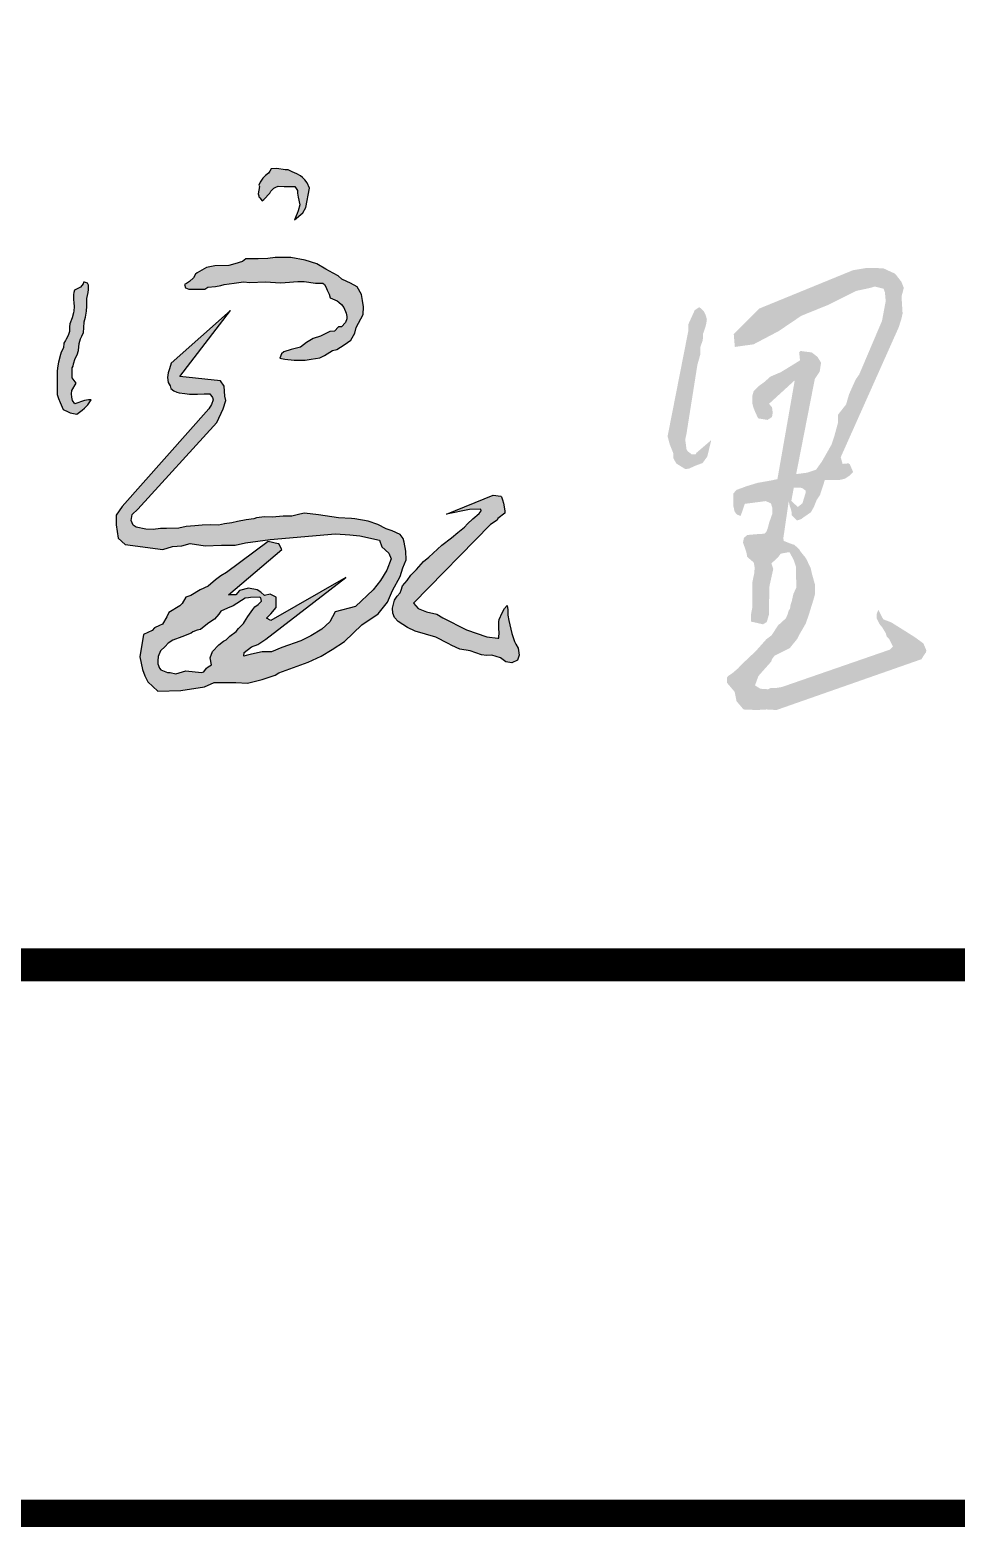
# Model space of a CAD drawing. Header units: millimetres. Extents: x 12489 to 89920, y 4630 to 4927.
# Drawn here: x 12680.99 to 12689.43, y 4629.58 to 4643.23 of the extents above; entities that cross this region are included whole.
import ezdxf

# ---------------------------------------------------------------- set-up
doc = ezdxf.new("R2010")
doc.units = ezdxf.units.MM

# ---------------------------------------------------------------- blocks, each defined once
blk = doc.blocks.new('钻孔柱状图路桥昇龙制图梁世成校核莫家里.dwg1', base_point=(25, 236))
h = blk.add_hatch(color=256)
h.paths.add_polyline_path([(194.03, 12.174), (194.011, 12.188), (193.976, 12.207), (193.935, 12.226), (193.897, 12.242), (193.87, 12.242), (193.796, 12.256), (193.742, 12.253), (193.731, 12.231), (193.718, 12.212), (193.69, 12.193), (193.666, 12.166), (193.644, 12.131), (193.632, 12.104), (193.636, 12.09), (193.623, 12.025), (193.631, 12.006), (193.631, 11.998), (193.639, 11.987), (193.661, 11.96), (193.675, 11.974), (193.73, 12.031), (193.74, 12.05), (193.766, 12.076), (193.785, 12.086), (193.807, 12.094), (193.86, 12.092), (193.909, 12.092), (193.96, 12.092), (193.983, 12.056), (193.983, 12.029), (193.989, 11.996), (194.003, 11.923), (193.989, 11.868), (193.979, 11.847), (193.957, 11.787), (194.033, 11.851), (194.059, 11.9), (194.092, 12.076), (194.071, 12.125), (194.049, 12.152)])
h.paths.add_polyline_path([(194.242, 11.34), (194.159, 11.387), (194.052, 11.423), (193.921, 11.447), (193.854, 11.447), (193.778, 11.445), (193.714, 11.437), (193.625, 11.435), (193.513, 11.433), (193.482, 11.409), (193.411, 11.387), (193.356, 11.373), (193.23, 11.371), (193.154, 11.354), (193.07, 11.307), (193.053, 11.294), (193.036, 11.26), (192.998, 11.227), (192.972, 11.208), (192.954, 11.199), (192.961, 11.171), (192.994, 11.159), (193.137, 11.157), (193.166, 11.176), (193.235, 11.183), (193.285, 11.19), (193.316, 11.199), (193.406, 11.211), (193.49, 11.223), (193.547, 11.218), (193.692, 11.223), (193.828, 11.214), (193.871, 11.218), (193.985, 11.228), (194.045, 11.228), (194.147, 11.211), (194.214, 11.211), (194.228, 11.199), (194.24, 11.178), (194.254, 11.149), (194.271, 11.111), (194.28, 11.078), (194.343, 11.052), (194.361, 11.04), (194.385, 11.019), (194.404, 10.99), (194.426, 10.94), (194.433, 10.907), (194.433, 10.888), (194.421, 10.854), (194.383, 10.814), (194.357, 10.814), (194.321, 10.776), (194.278, 10.771), (194.192, 10.728), (194.126, 10.707), (194.064, 10.671), (194.011, 10.63), (193.926, 10.609), (193.858, 10.585), (193.836, 10.567), (193.823, 10.528), (193.868, 10.521), (193.954, 10.511), (194.052, 10.511), (194.107, 10.521), (194.185, 10.531), (194.23, 10.552), (194.302, 10.6), (194.342, 10.607), (194.409, 10.65), (194.469, 10.692), (194.504, 10.757), (194.519, 10.809), (194.581, 10.926), (194.583, 10.997), (194.576, 11.054), (194.566, 11.109), (194.528, 11.18), (194.466, 11.211), (194.433, 11.228), (194.388, 11.249), (194.354, 11.278), (194.307, 11.304)])
h.paths.add_polyline_path([(192.036, 10.805), (192.038, 10.861), (192.051, 10.902), (192.061, 10.956), (192.064, 11.002), (192.064, 11.046), (192.064, 11.074), (192.074, 11.128), (192.079, 11.154), (192.077, 11.195), (192.069, 11.213), (192.059, 11.216), (192.041, 11.221), (192.033, 11.221), (192.028, 11.205), (192.003, 11.176), (191.951, 11.149), (191.943, 11.126), (191.94, 11.108), (191.94, 11.082), (191.94, 11.059), (191.943, 11.036), (191.948, 10.997), (191.943, 10.959), (191.94, 10.941), (191.928, 10.897), (191.909, 10.841), (191.904, 10.815), (191.904, 10.781), (191.904, 10.771), (191.892, 10.735), (191.876, 10.702), (191.868, 10.689), (191.853, 10.666), (191.85, 10.622), (191.83, 10.584), (191.822, 10.563), (191.804, 10.491), (191.796, 10.44), (191.794, 10.406), (191.791, 10.352), (191.791, 10.275), (191.791, 10.247), (191.794, 10.198), (191.804, 10.162), (191.82, 10.124), (191.848, 10.062), (191.894, 10.041), (191.912, 10.031), (191.971, 10.018), (192.02, 10.054), (192.043, 10.072), (192.072, 10.103), (192.101, 10.149), (192.077, 10.149), (192.043, 10.142), (191.953, 10.111), (191.933, 10.144), (191.925, 10.172), (191.922, 10.203), (191.925, 10.234), (191.966, 10.301), (191.93, 10.35), (191.93, 10.373), (191.93, 10.429), (191.93, 10.442), (191.938, 10.455), (191.94, 10.476), (191.958, 10.525), (191.976, 10.558), (191.987, 10.599), (191.992, 10.663), (192.005, 10.704), (192.018, 10.73), (192.033, 10.763)])
h.paths.add_polyline_path([(193.372, 10.964), (192.832, 10.483), (192.817, 10.433), (192.803, 10.396), (192.798, 10.353), (192.803, 10.306), (192.822, 10.277), (192.83, 10.253), (192.856, 10.232), (192.883, 10.218), (192.904, 10.213), (192.957, 10.208), (192.999, 10.2), (193.018, 10.2), (193.071, 10.2), (193.131, 10.203), (193.174, 10.203), (193.184, 10.203), (193.208, 10.171), (193.214, 10.15), (193.2, 10.105), (193.176, 10.068), (192.385, 9.177), (192.331, 9.097), (192.331, 9.01), (192.348, 8.889), (192.412, 8.829), (192.757, 8.784), (192.845, 8.813), (192.93, 8.818), (193.006, 8.841), (193.142, 8.818), (193.289, 8.824), (193.414, 8.824), (193.51, 8.847), (193.733, 8.875), (194.329, 8.929), (194.459, 8.92), (194.552, 8.909), (194.729, 8.871), (194.751, 8.808), (194.814, 8.752), (194.837, 8.7), (194.797, 8.598), (194.74, 8.502), (194.672, 8.416), (194.512, 8.266), (194.327, 8.216), (194.277, 8.126), (194.204, 8.059), (194.103, 7.997), (194.013, 7.953), (193.84, 7.891), (193.745, 7.852), (193.661, 7.852), (193.565, 7.83), (193.515, 7.818), (193.493, 7.813), (193.498, 7.846), (193.565, 7.897), (193.621, 7.919), (193.694, 7.969), (194.422, 8.529), (193.739, 8.137), (193.7, 8.16), (193.739, 8.199), (193.789, 8.255), (193.789, 8.328), (193.789, 8.35), (193.733, 8.378), (193.683, 8.367), (193.649, 8.395), (193.616, 8.417), (193.537, 8.434), (193.453, 8.412), (193.42, 8.372), (193.353, 8.372), (193.84, 8.786), (193.812, 8.837), (193.806, 8.837), (193.717, 8.859), (193.336, 8.574), (193.285, 8.546), (193.235, 8.507), (193.168, 8.451), (193.095, 8.417), (193.011, 8.367), (192.966, 8.35), (192.933, 8.294), (192.91, 8.272), (192.809, 8.21), (192.793, 8.171), (192.753, 8.104), (192.725, 8.093), (192.681, 8.07), (192.658, 8.048), (192.58, 8.009), (192.546, 7.807), (192.569, 7.69), (192.591, 7.634), (192.619, 7.578), (192.709, 7.494), (192.921, 7.499), (193.134, 7.533), (193.224, 7.572), (193.42, 7.572), (193.526, 7.567), (193.661, 7.6), (193.778, 7.639), (193.812, 7.662), (194.081, 7.757), (194.198, 7.813), (194.299, 7.874), (194.411, 7.947), (194.568, 8.098), (194.719, 8.199), (194.803, 8.305), (194.848, 8.412), (194.92, 8.54), (194.943, 8.619), (194.972, 8.692), (194.97, 8.771), (194.955, 8.852), (194.947, 8.884), (194.918, 8.921), (194.847, 8.956), (194.791, 8.973), (194.714, 9.013), (194.626, 9.044), (194.507, 9.065), (194.476, 9.067), (194.357, 9.075), (194.174, 9.1), (194.047, 9.117), (194.003, 9.107), (193.93, 9.09), (193.853, 9.088), (193.751, 9.081), (193.681, 9.082), (193.61, 9.075), (193.585, 9.063), (193.514, 9.054), (193.437, 9.04), (193.383, 9.027), (193.318, 9.019), (193.262, 9.007), (193.189, 9.011), (193.114, 9.007), (193.047, 9.002), (192.968, 8.994), (192.901, 8.979), (192.789, 8.977), (192.733, 8.975), (192.668, 8.967), (192.6, 8.969), (192.514, 8.988), (192.485, 9.007), (192.468, 9.048), (192.475, 9.104), (192.529, 9.152), (193.249, 9.942), (193.305, 10.067), (193.329, 10.144), (193.321, 10.182), (193.314, 10.275), (193.282, 10.322), (192.911, 10.361)])
h.paths.add_polyline_path([(193.506, 8.34), (193.535, 8.345), (193.554, 8.348), (193.638, 8.35), (193.648, 8.343), (193.655, 8.314), (193.624, 8.285), (193.595, 8.262), (193.576, 8.238), (193.53, 8.175), (193.499, 8.125), (193.49, 8.111), (193.446, 8.065), (193.423, 8.039), (193.365, 7.994), (193.334, 7.963), (193.31, 7.948), (193.267, 7.915), (193.255, 7.903), (193.219, 7.867), (193.207, 7.855), (193.188, 7.798), (193.198, 7.733), (193.169, 7.716), (193.154, 7.702), (193.128, 7.671), (193.109, 7.664), (192.965, 7.678), (192.874, 7.652), (192.822, 7.664), (192.798, 7.664), (192.736, 7.688), (192.726, 7.702), (192.709, 7.743), (192.709, 7.769), (192.714, 7.809), (192.733, 7.86), (192.776, 7.9), (192.805, 7.931), (192.846, 7.958), (192.929, 7.989), (193.013, 8.022), (193.028, 8.034), (193.068, 8.049), (193.099, 8.056), (193.164, 8.108), (193.174, 8.116), (193.226, 8.149), (193.265, 8.195), (193.284, 8.223), (193.344, 8.25), (193.396, 8.271)], flags=16)
h.paths.add_polyline_path([(195.743, 9.014), (195.802, 9.053), (195.809, 9.067), (195.873, 9.115), (195.873, 9.138), (195.859, 9.206), (195.852, 9.239), (195.842, 9.265), (195.837, 9.272), (195.765, 9.279), (195.341, 9.107), (195.551, 9.148), (195.653, 9.153), (195.658, 9.136), (195.639, 9.114), (195.582, 9.065), (195.531, 9.019), (195.504, 8.987), (195.445, 8.94), (195.387, 8.891), (195.299, 8.825), (195.181, 8.715), (195.132, 8.676), (195.069, 8.603), (195.017, 8.552), (194.981, 8.503), (194.939, 8.454), (194.927, 8.415), (194.919, 8.39), (194.89, 8.359), (194.866, 8.322), (194.849, 8.249), (194.851, 8.205), (194.868, 8.165), (194.9, 8.129), (194.986, 8.073), (195.054, 8.041), (195.245, 7.987), (195.355, 7.928), (195.389, 7.909), (195.463, 7.877), (195.556, 7.86), (195.661, 7.826), (195.707, 7.818), (195.754, 7.823), (195.832, 7.799), (195.856, 7.779), (195.881, 7.762), (195.937, 7.752), (195.989, 7.777), (196.003, 7.823), (195.993, 7.887), (195.974, 7.921), (195.962, 7.945), (195.935, 8.019), (195.918, 8.097), (195.908, 8.139), (195.9, 8.187), (195.9, 8.234), (195.893, 8.275), (195.869, 8.246), (195.849, 8.209), (195.82, 8.146), (195.817, 8.126), (195.817, 8.099), (195.817, 8.055), (195.82, 8.033), (195.817, 7.977), (195.808, 7.976), (195.708, 7.99), (195.523, 8.054), (195.309, 8.161), (195.252, 8.197), (195.16, 8.218), (195.082, 8.247), (195.039, 8.296)])
h.paths.add_polyline_path([(197.628, 10.47), (197.655, 10.565), (197.655, 10.632), (197.675, 10.687), (197.679, 10.718), (197.679, 10.75), (197.691, 10.785), (197.703, 10.821), (197.71, 10.852), (197.714, 10.884), (197.703, 10.923), (197.687, 10.955), (197.646, 10.994), (197.604, 10.967), (197.545, 10.837), (197.545, 10.778), (197.356, 9.817), (197.376, 9.742), (197.407, 9.664), (197.407, 9.62), (197.435, 9.569), (197.517, 9.518), (197.553, 9.522), (197.6, 9.545), (197.675, 9.573), (197.718, 9.632), (197.754, 9.782), (197.62, 9.667), (197.612, 9.652), (197.576, 9.652), (197.541, 9.679), (197.529, 9.695), (197.517, 9.786), (197.529, 9.845)])
h.paths.add_polyline_path([(198.575, 10.915), (198.822, 11.015), (198.876, 11.042), (199.076, 11.142), (199.203, 11.169), (199.244, 11.182), (199.324, 11.162), (199.337, 11.129), (199.344, 11.049), (199.31, 10.868), (199.103, 10.381), (199.07, 10.334), (199.01, 10.2), (198.983, 10.107), (198.909, 10.013), (198.909, 9.94), (198.876, 9.819), (198.849, 9.739), (198.762, 9.586), (198.709, 9.512), (198.628, 9.485), (198.528, 9.472), (198.698, 10.34), (198.742, 10.405), (198.755, 10.487), (198.722, 10.541), (198.669, 10.581), (198.568, 10.594), (198.555, 10.581), (198.561, 10.533), (198.562, 10.508), (198.475, 10.454), (198.388, 10.401), (198.294, 10.361), (198.241, 10.314), (198.187, 10.274), (198.14, 10.227), (198.127, 10.18), (198.127, 10.12), (198.14, 10.073), (198.154, 10.04), (198.181, 9.98), (198.267, 9.966), (198.308, 9.993), (198.314, 10.033), (198.308, 10.08), (198.281, 10.113), (198.515, 10.327), (198.357, 9.426), (198.294, 9.413), (198.175, 9.392), (198.077, 9.362), (197.984, 9.328), (197.954, 9.294), (197.954, 9.23), (197.954, 9.188), (197.967, 9.129), (197.988, 9.103), (198.022, 9.091), (198.06, 9.201), (198.251, 9.226), (198.298, 9.205), (198.311, 9.163), (198.311, 9.112), (198.281, 9.027), (198.268, 8.976), (198.256, 8.946), (198.239, 8.929), (198.184, 8.925), (198.175, 8.925), (198.082, 8.917), (198.052, 8.891), (198.043, 8.849), (198.073, 8.764), (198.082, 8.717), (198.141, 8.667), (198.15, 8.62), (198.145, 8.565), (198.128, 8.484), (198.128, 8.425), (198.128, 8.319), (198.128, 8.255), (198.116, 8.192), (198.116, 8.128), (198.226, 8.103), (198.26, 8.124), (198.281, 8.196), (198.281, 8.302), (198.285, 8.454), (198.319, 8.607), (198.302, 8.658), (198.362, 8.713), (198.387, 8.747), (198.459, 8.76), (198.468, 8.76), (198.506, 8.688), (198.527, 8.624), (198.527, 8.594), (198.527, 8.531), (198.531, 8.442), (198.502, 8.378), (198.489, 8.319), (198.476, 8.276), (198.472, 8.247), (198.459, 8.226), (198.451, 8.196), (198.434, 8.158), (198.379, 8.107), (198.366, 8.098), (198.336, 8.052), (198.302, 8.001), (198.256, 7.967), (198.162, 7.861), (198.014, 7.721), (198.001, 7.704), (197.946, 7.657), (197.908, 7.632), (197.899, 7.619), (197.899, 7.568), (197.967, 7.488), (197.984, 7.403), (198.048, 7.327), (198.167, 7.322), (198.26, 7.327), (198.349, 7.322), (199.67, 7.785), (199.696, 7.827), (199.71, 7.846), (199.715, 7.864), (199.688, 7.928), (199.614, 7.983), (199.492, 8.06), (199.394, 8.121), (199.322, 8.148), (199.277, 8.235), (199.261, 8.195), (199.261, 8.158), (199.288, 8.105), (199.314, 8.073), (199.344, 8.023), (199.354, 7.991), (199.375, 7.97), (199.41, 7.899), (199.381, 7.872), (198.399, 7.532), (198.34, 7.522), (198.293, 7.522), (198.274, 7.511), (198.2, 7.516), (198.153, 7.547), (198.184, 7.632), (198.3, 7.763), (198.308, 7.786), (198.331, 7.817), (198.47, 7.887), (198.539, 7.972), (198.562, 8.018), (198.616, 8.111), (198.647, 8.203), (198.685, 8.325), (198.7, 8.379), (198.7, 8.462), (198.685, 8.516), (198.67, 8.57), (198.661, 8.614), (198.621, 8.697), (198.612, 8.712), (198.572, 8.761), (198.553, 8.79), (198.509, 8.829), (198.489, 8.834), (198.415, 8.863), (198.411, 8.888), (198.46, 9.224), (198.47, 9.18), (198.479, 9.154), (198.487, 9.124), (198.487, 9.097), (198.535, 9.049), (198.575, 9.062), (198.592, 9.076), (198.662, 9.124), (198.689, 9.172), (198.715, 9.237), (198.745, 9.281), (198.789, 9.417), (198.916, 9.417), (198.973, 9.43), (199.012, 9.456), (199.047, 9.491), (199.017, 9.561), (199.004, 9.57), (198.951, 9.565), (198.934, 9.626), (199.463, 10.811), (199.485, 10.881), (199.498, 10.934), (199.49, 11.063), (199.49, 11.097), (199.509, 11.169), (199.487, 11.225), (199.441, 11.284), (199.428, 11.299), (199.4, 11.312), (199.326, 11.346), (199.279, 11.349), (199.158, 11.349), (199.045, 11.33), (198.192, 10.981), (197.959, 10.749), (197.969, 10.631), (198.14, 10.655), (198.368, 10.775)])
h.paths.add_polyline_path([(198.506, 9.347), (198.548, 9.35), (198.581, 9.346), (198.614, 9.322), (198.614, 9.301), (198.585, 9.206), (198.543, 9.172), (198.484, 9.228)], flags=16)
for points, const_width in [([(0, 0), (210, 0), (210, 297), (0, 297)], 0.25), ([(25, 5), (205, 5), (205, 292), (25, 292)], 0.3)]:
    blk.add_lwpolyline(points, close=True, dxfattribs=dict(const_width=const_width))
for points in [[(193.675, 11.976), (193.73, 12.033), (193.74, 12.052), (193.766, 12.078), (193.785, 12.087), (193.807, 12.095), (193.86, 12.093), (193.909, 12.093), (193.96, 12.093), (193.983, 12.058), (193.983, 12.031), (193.989, 11.997), (194.003, 11.925), (193.989, 11.87), (193.979, 11.848), (193.957, 11.788), (194.033, 11.853), (194.059, 11.901), (194.092, 12.078), (194.071, 12.127), (194.049, 12.154), (194.03, 12.176), (194.011, 12.189), (193.976, 12.208), (193.935, 12.227), (193.897, 12.244), (193.87, 12.244), (193.796, 12.257), (193.742, 12.255), (193.731, 12.233), (193.718, 12.214), (193.69, 12.195), (193.666, 12.168), (193.644, 12.132), (193.632, 12.106), (193.636, 12.092), (193.623, 12.027), (193.631, 12.008), (193.631, 12), (193.639, 11.989), (193.661, 11.962), (193.675, 11.976)], [(192.994, 11.159), (193.137, 11.157), (193.166, 11.176), (193.235, 11.183), (193.285, 11.19), (193.316, 11.199), (193.406, 11.211), (193.49, 11.223), (193.547, 11.218), (193.692, 11.223), (193.828, 11.214), (193.871, 11.218), (193.985, 11.228), (194.045, 11.228), (194.147, 11.211), (194.214, 11.211), (194.228, 11.199), (194.24, 11.178), (194.254, 11.149), (194.271, 11.111), (194.28, 11.078), (194.343, 11.052), (194.361, 11.04), (194.385, 11.019), (194.404, 10.99), (194.426, 10.94), (194.433, 10.907), (194.433, 10.888), (194.421, 10.854), (194.383, 10.814), (194.357, 10.814), (194.321, 10.776), (194.278, 10.771), (194.192, 10.728), (194.126, 10.707), (194.064, 10.671), (194.011, 10.63), (193.926, 10.609), (193.858, 10.585), (193.836, 10.567), (193.823, 10.528), (193.868, 10.521), (193.954, 10.511), (194.052, 10.511), (194.107, 10.521), (194.185, 10.531), (194.23, 10.552), (194.302, 10.6), (194.342, 10.607), (194.409, 10.65), (194.469, 10.692), (194.504, 10.757), (194.519, 10.809), (194.581, 10.926), (194.583, 10.997), (194.576, 11.054), (194.566, 11.109), (194.528, 11.18), (194.466, 11.211), (194.433, 11.228), (194.388, 11.249), (194.354, 11.278), (194.307, 11.304), (194.242, 11.34), (194.159, 11.387), (194.052, 11.423), (193.921, 11.447), (193.854, 11.447), (193.778, 11.445), (193.714, 11.437), (193.625, 11.435), (193.513, 11.433), (193.482, 11.409), (193.411, 11.387), (193.356, 11.373), (193.23, 11.371), (193.154, 11.354), (193.07, 11.307), (193.053, 11.294), (193.036, 11.26), (192.998, 11.227), (192.972, 11.208), (192.954, 11.199), (192.961, 11.171), (192.994, 11.159)], [(191.998, 11.173), (191.951, 11.149), (191.943, 11.126), (191.94, 11.108), (191.94, 11.082), (191.94, 11.059), (191.943, 11.036), (191.948, 10.997), (191.943, 10.959), (191.94, 10.941), (191.928, 10.897), (191.909, 10.841), (191.904, 10.815), (191.904, 10.781), (191.904, 10.771), (191.892, 10.735), (191.876, 10.702), (191.868, 10.689), (191.853, 10.666), (191.85, 10.622), (191.83, 10.584), (191.822, 10.563), (191.804, 10.491), (191.796, 10.44), (191.794, 10.406), (191.791, 10.352), (191.791, 10.275), (191.791, 10.247), (191.794, 10.198), (191.804, 10.162), (191.82, 10.124), (191.848, 10.062), (191.894, 10.041), (191.912, 10.031), (191.971, 10.018), (192.02, 10.054), (192.043, 10.072), (192.072, 10.103), (192.101, 10.149), (192.077, 10.149), (192.043, 10.142), (191.953, 10.111), (191.933, 10.144), (191.925, 10.172), (191.922, 10.203), (191.925, 10.234), (191.966, 10.301), (191.93, 10.35), (191.93, 10.373), (191.93, 10.429), (191.93, 10.442), (191.938, 10.455), (191.94, 10.476), (191.958, 10.525), (191.976, 10.558), (191.987, 10.599), (191.992, 10.663), (192.005, 10.704), (192.018, 10.73), (192.033, 10.763), (192.036, 10.805), (192.038, 10.861), (192.051, 10.902), (192.061, 10.956), (192.064, 11.002), (192.064, 11.046), (192.064, 11.074), (192.074, 11.128), (192.079, 11.154), (192.077, 11.195), (192.069, 11.213), (192.059, 11.216), (192.041, 11.221), (192.033, 11.221), (192.028, 11.205), (192.005, 11.177), (191.998, 11.173)], [(193.372, 10.964), (192.832, 10.483), (192.817, 10.433), (192.803, 10.396), (192.798, 10.353), (192.803, 10.306), (192.822, 10.277), (192.83, 10.253), (192.856, 10.232), (192.883, 10.218), (192.904, 10.213), (192.957, 10.208), (192.999, 10.2), (193.018, 10.2), (193.071, 10.2), (193.131, 10.203), (193.174, 10.203), (193.184, 10.203), (193.208, 10.171), (193.214, 10.15), (193.2, 10.105), (193.176, 10.068), (192.385, 9.177), (192.331, 9.097), (192.331, 9.01), (192.348, 8.889), (192.412, 8.829), (192.757, 8.784), (192.845, 8.813), (192.93, 8.818), (193.006, 8.841), (193.142, 8.818), (193.289, 8.824), (193.414, 8.824), (193.51, 8.847), (193.733, 8.875), (194.329, 8.929), (194.459, 8.92), (194.552, 8.909), (194.729, 8.871), (194.751, 8.808), (194.814, 8.752), (194.837, 8.7), (194.797, 8.598), (194.74, 8.502), (194.672, 8.416), (194.512, 8.266), (194.327, 8.216), (194.277, 8.126), (194.204, 8.059), (194.103, 7.997), (194.013, 7.953), (193.84, 7.891), (193.745, 7.852), (193.661, 7.852), (193.565, 7.83), (193.515, 7.818), (193.493, 7.813), (193.498, 7.846), (193.565, 7.897), (193.621, 7.919), (193.694, 7.969), (194.422, 8.529), (193.739, 8.137), (193.7, 8.16), (193.739, 8.199), (193.789, 8.255), (193.789, 8.328), (193.789, 8.35), (193.733, 8.378), (193.683, 8.367), (193.649, 8.395), (193.616, 8.417), (193.537, 8.434), (193.453, 8.412), (193.42, 8.372), (193.353, 8.372), (193.84, 8.786), (193.812, 8.837), (193.806, 8.837), (193.717, 8.859), (193.336, 8.574), (193.285, 8.546), (193.235, 8.507), (193.168, 8.451), (193.095, 8.417), (193.011, 8.367), (192.966, 8.35), (192.933, 8.294), (192.91, 8.272), (192.809, 8.21), (192.793, 8.171), (192.753, 8.104), (192.725, 8.093), (192.681, 8.07), (192.658, 8.048), (192.58, 8.009), (192.546, 7.807), (192.569, 7.69), (192.591, 7.634), (192.619, 7.578), (192.709, 7.494), (192.921, 7.499), (193.134, 7.533), (193.224, 7.572), (193.42, 7.572), (193.526, 7.567), (193.661, 7.6), (193.778, 7.639), (193.812, 7.662), (194.081, 7.757), (194.198, 7.813), (194.299, 7.874), (194.411, 7.947), (194.568, 8.098), (194.719, 8.199), (194.803, 8.305), (194.848, 8.412), (194.92, 8.54), (194.943, 8.619), (194.972, 8.692), (194.97, 8.771), (194.955, 8.852), (194.947, 8.884), (194.918, 8.921), (194.847, 8.956), (194.791, 8.973), (194.714, 9.013), (194.626, 9.044), (194.507, 9.065), (194.476, 9.067), (194.357, 9.075), (194.174, 9.1), (194.047, 9.117), (194.003, 9.107), (193.93, 9.09), (193.853, 9.088), (193.751, 9.081), (193.681, 9.082), (193.61, 9.075), (193.585, 9.063), (193.514, 9.054), (193.437, 9.04), (193.383, 9.027), (193.318, 9.019), (193.262, 9.007), (193.189, 9.011), (193.114, 9.007), (193.047, 9.002), (192.968, 8.994), (192.901, 8.979), (192.789, 8.977), (192.733, 8.975), (192.668, 8.967), (192.6, 8.969), (192.514, 8.988), (192.485, 9.007), (192.468, 9.048), (192.475, 9.104), (192.529, 9.152), (193.249, 9.942), (193.305, 10.067), (193.329, 10.144), (193.321, 10.182), (193.314, 10.275), (193.282, 10.322), (192.911, 10.361), (193.372, 10.964)], [(195.341, 9.107), (195.765, 9.279), (195.837, 9.272), (195.842, 9.265), (195.852, 9.239), (195.859, 9.206), (195.873, 9.138), (195.873, 9.115), (195.809, 9.067), (195.802, 9.053), (195.743, 9.014), (195.039, 8.296), (195.082, 8.247), (195.16, 8.218), (195.252, 8.197), (195.309, 8.161), (195.523, 8.054), (195.708, 7.99), (195.808, 7.976), (195.817, 7.977), (195.82, 8.033), (195.817, 8.055), (195.817, 8.099), (195.817, 8.126), (195.82, 8.146), (195.849, 8.209), (195.869, 8.246), (195.893, 8.275), (195.9, 8.234), (195.9, 8.187), (195.908, 8.139), (195.918, 8.097), (195.935, 8.019), (195.962, 7.945), (195.974, 7.921), (195.993, 7.887), (196.003, 7.823), (195.989, 7.777), (195.937, 7.752), (195.881, 7.762), (195.856, 7.779), (195.832, 7.799), (195.754, 7.823), (195.707, 7.818), (195.661, 7.826), (195.556, 7.86), (195.463, 7.877), (195.389, 7.909), (195.355, 7.928), (195.245, 7.987), (195.054, 8.041), (194.986, 8.073), (194.9, 8.129), (194.868, 8.165), (194.851, 8.205), (194.849, 8.249), (194.866, 8.322), (194.89, 8.359), (194.919, 8.39), (194.927, 8.415), (194.939, 8.454), (194.981, 8.503), (195.017, 8.552), (195.069, 8.603), (195.132, 8.676), (195.181, 8.715), (195.299, 8.825), (195.387, 8.891), (195.445, 8.94), (195.504, 8.987), (195.531, 9.019), (195.582, 9.065), (195.639, 9.114), (195.658, 9.136), (195.653, 9.153), (195.551, 9.148), (195.341, 9.107)], [(193.506, 8.34), (193.396, 8.271), (193.344, 8.25), (193.284, 8.223), (193.265, 8.195), (193.226, 8.149), (193.174, 8.116), (193.164, 8.108), (193.099, 8.056), (193.068, 8.049), (193.028, 8.034), (193.013, 8.022), (192.929, 7.989), (192.846, 7.958), (192.805, 7.931), (192.776, 7.9), (192.733, 7.86), (192.714, 7.809), (192.709, 7.769), (192.709, 7.743), (192.726, 7.702), (192.736, 7.688), (192.798, 7.664), (192.822, 7.664), (192.874, 7.652), (192.965, 7.678), (193.109, 7.664), (193.128, 7.671), (193.154, 7.702), (193.169, 7.716), (193.198, 7.733), (193.188, 7.798), (193.207, 7.855), (193.219, 7.867), (193.255, 7.903), (193.267, 7.915), (193.31, 7.948), (193.334, 7.963), (193.365, 7.994), (193.423, 8.039), (193.446, 8.065), (193.49, 8.111), (193.499, 8.125), (193.53, 8.175), (193.576, 8.238), (193.595, 8.262), (193.624, 8.285), (193.655, 8.314), (193.648, 8.343), (193.638, 8.35), (193.554, 8.348), (193.535, 8.345), (193.506, 8.34)]]:
    blk.add_lwpolyline(points)

msp = doc.modelspace()

# ---------------------------------------------------------------- block references
msp.add_blockref('钻孔柱状图路桥昇龙制图梁世成校核莫家里.dwg1', (12514.448, 4865.705))

doc.saveas('drawing.dxf')
